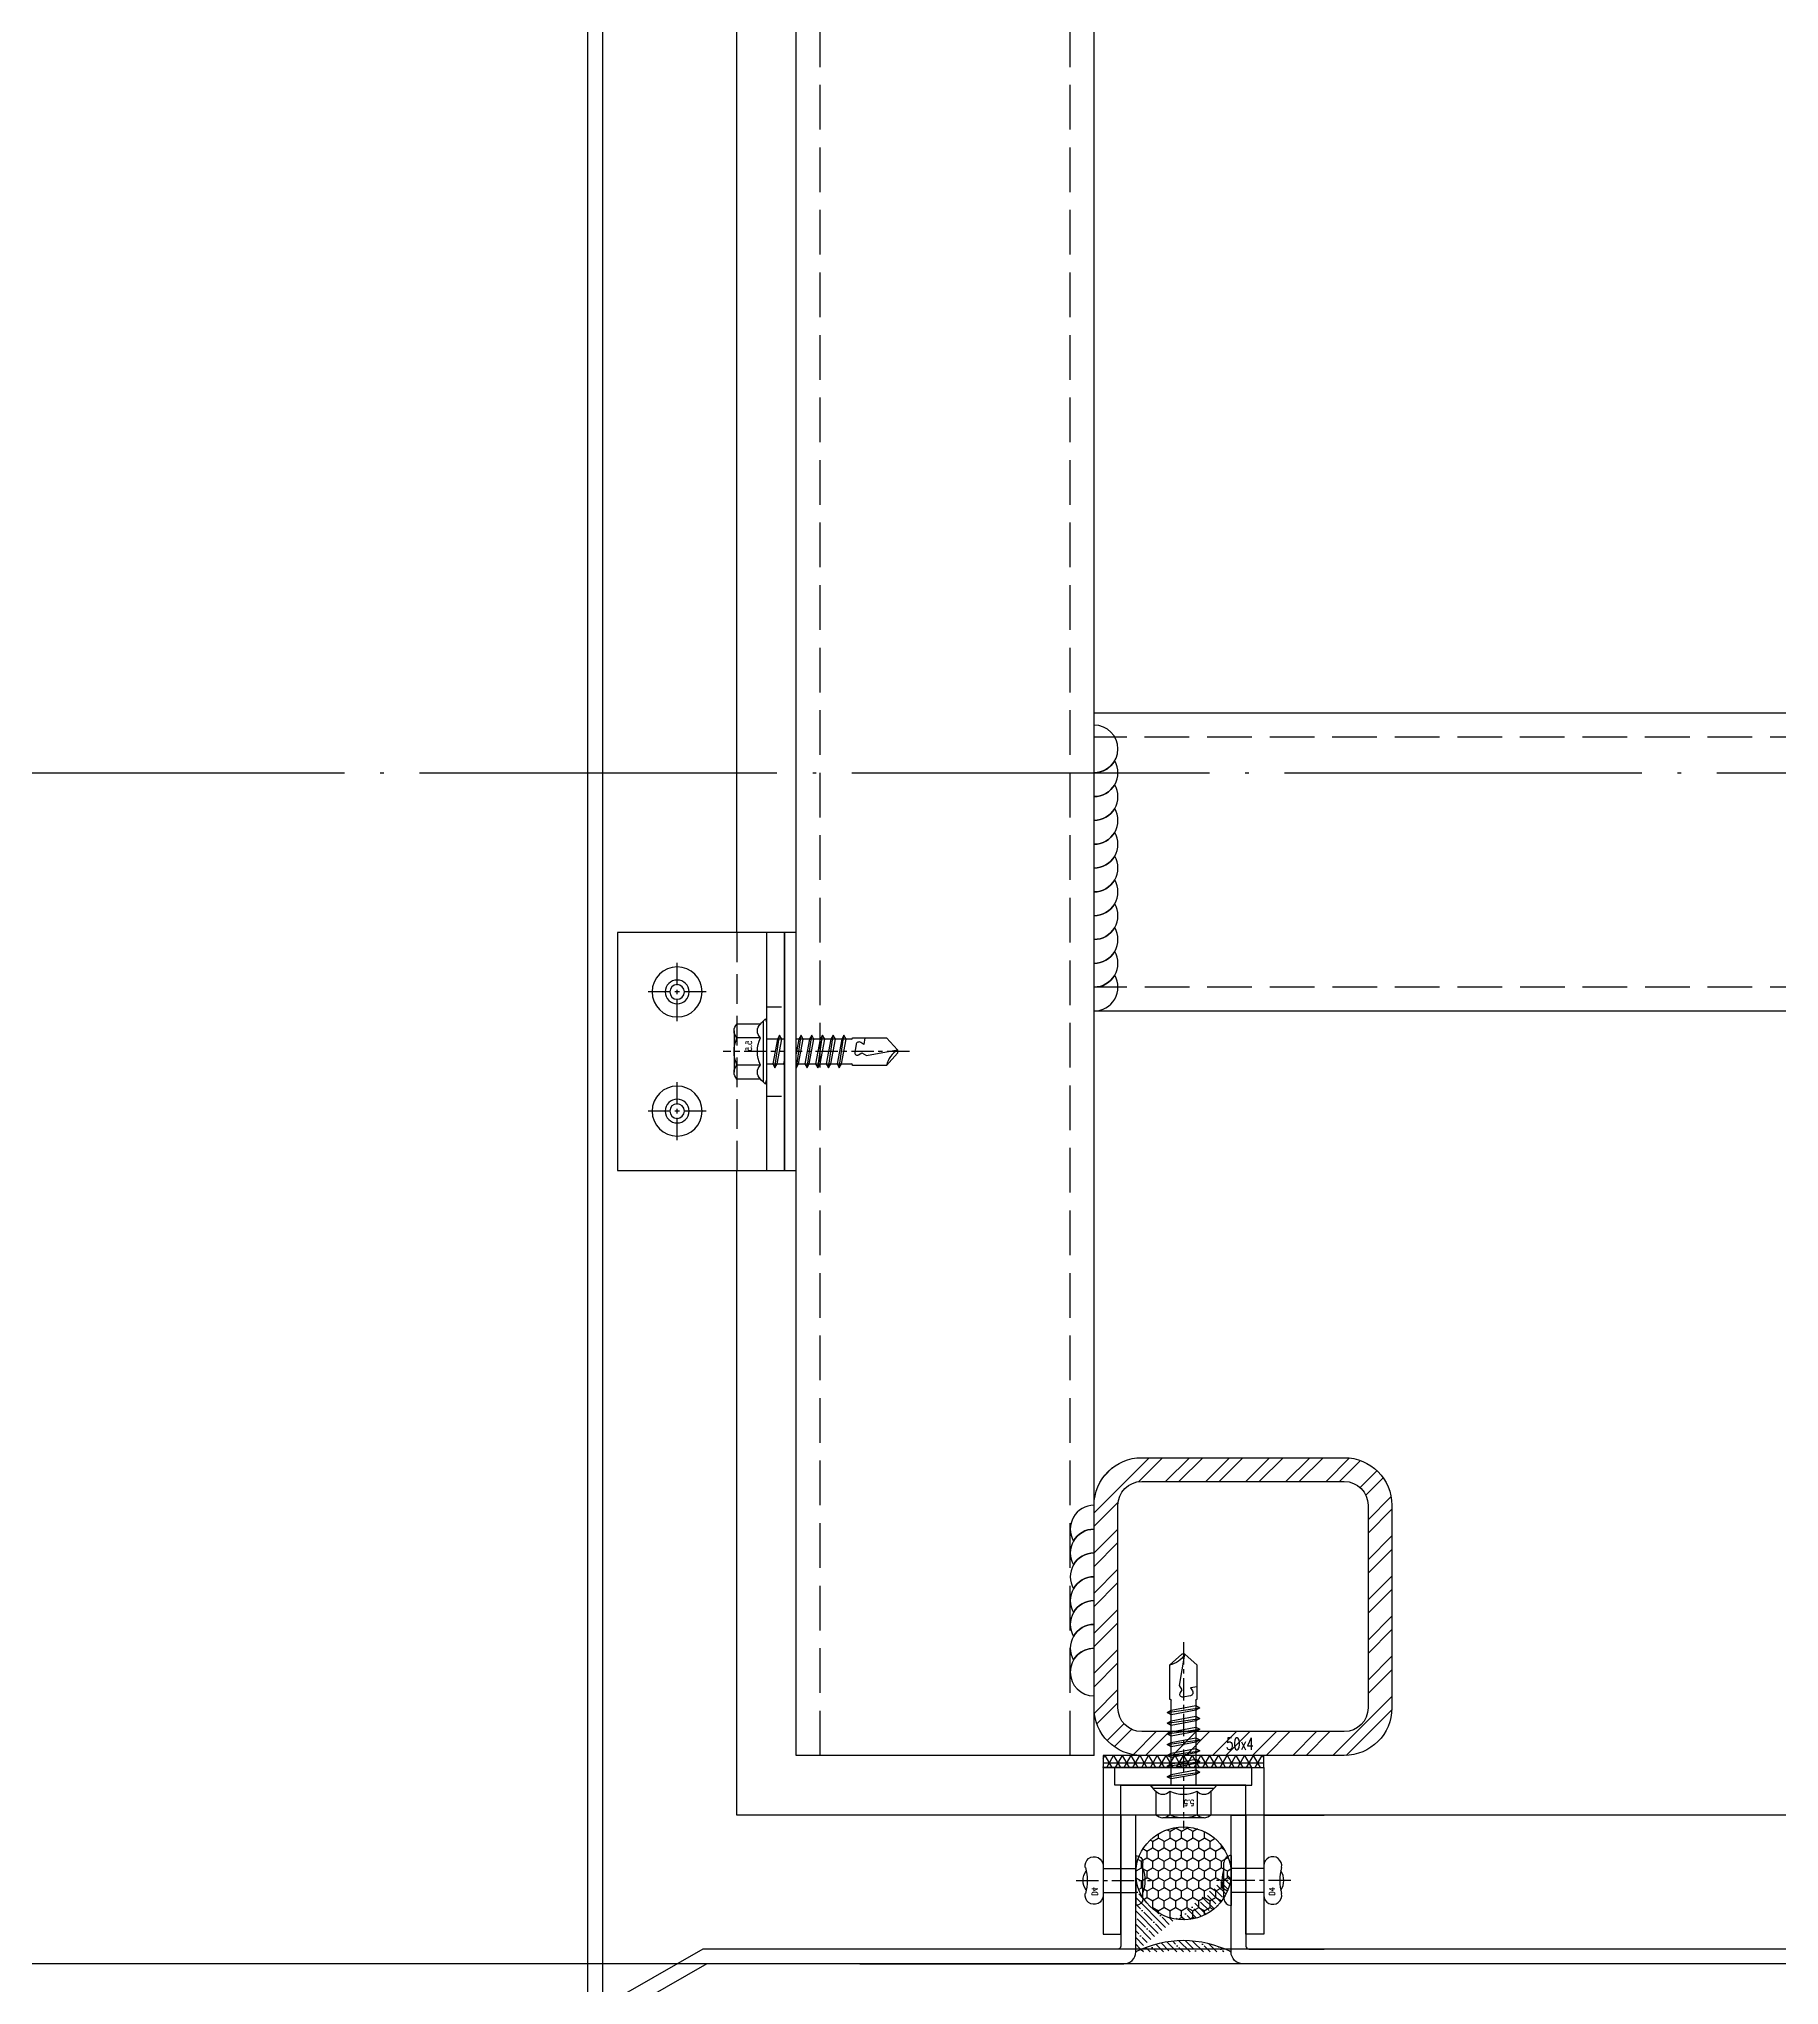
# Model space of a CAD drawing. Extents: x -202236 to 1002404, y -663931 to 1550022.
# Drawn here: x -122831.4 to -122539.2, y -327662.2 to -327335.4 of the extents above; entities that cross this region are included whole.
import ezdxf
from ezdxf.enums import TextEntityAlignment as Align

# ---------------------------------------------------------------- set-up
doc = ezdxf.new("R2010")
doc.units = 0
for name, pattern in [('CENTER', [2, 1.25, -0.25, 0.25, -0.25]), ('DOTE', [2.4200000000000004, 2, -0.2, 0.02, -0.2]), ('ZN-CENTER', [2, 1.25, -0.25, 0.25, -0.25]), ('ZN-DASH', [0.35, 0.25, -0.1])]:
    doc.linetypes.add(name, pattern=pattern)
for name, color, linetype in [('!ZN1-填充-8', 8, 'Continuous'), ('!ZN3-玻璃幕墙-4', 4, 'Continuous'), ('!ZN3-铝板幕墙-3', 3, 'Continuous'), ('!ZN4-辅助材料-1', 1, 'Continuous'), ('!ZN4-配件-11', 11, 'Continuous'), ('!ZN5-钢材投影-40', 40, 'Continuous'), ('!ZN5-钢材断面-2', 2, 'Continuous'), ('!ZN5-铝材投影-112', 112, 'Continuous'), ('!ZN5-铝材断面-6', 6, 'Continuous'), ('!ZN6-虚线-8', 8, 'ZN-DASH'), ('A-AXIS-D', 1, 'Continuous'), ('A-AXIS-DOTE', 14, 'DOTE'), ('DIM', 173, 'Continuous'), ('Fill', 8, 'Continuous'), ('焊缝', 8, 'Continuous')]:
    doc.layers.add(name, color=color, linetype=linetype)
doc.layers.add('@ZN-型材编号（非打印层）', color=8, linetype='Continuous', plot=False)
doc.styles.add('DHTEXT-1', font='ROMANS.shx', dxfattribs={"width": 0.7, "bigfont": 'CHINESE.shx'})
doc.dimstyles.new('ZN80', dxfattribs={"dimscale": 80, "dimtxt": 2.5, "dimasz": 1.5, "dimexe": 1, "dimexo": 2, "dimgap": 0.9, "dimtad": 1, "dimdec": 0, "dimdsep": 46, "dimtxsty": 'DHTEXT-1', "dimblk": 'ARCHTICK', "dimcen": 2.5, "dimclrd": 173, "dimclre": 173, "dimclrt": 7, "dimazin": 2, "dimtfac": 0.4, "dimtdec": 0, "dimtix": 1, "dimtmove": 2, "dimatfit": 3, "dimfxl": 0, "dimtolj": 1, "dimtzin": 0, "dimarcsym": 0})

# ---------------------------------------------------------------- blocks, each defined once
blk = doc.blocks.new('20180416.09092401')
at = {"layer": '!ZN4-辅助材料-1', "color": 145}
for centre, radius, start, end in [((5.127683875180082, -9.527080445579486), 3.929083365218296, 140.0494863723058, 186.0702906916663), ((2.883247738369391, -9.7754918750652), 1.248660854965156, 155.4041278257192, 236.1311261347082), ((2.174841950123664, -7.057933603813581), 0.07999999999999999, 350.8229547068942, 137.7215802089008), ((4.088982268076506, -7.206065146187029), 1.840150474213452, 175.7811619460207, 243.5576802540261), ((2.130087360768812, -9.852415617489896), 1.607830084879627, 309.5964939930162, 21.78905564979884), ((2.880203436347074, -9.552556785318302), 0.7999999999999998, 21.78905564979884, 60.87559656107204), ((2.569301465744502, -9.874517247109907), 1.350386337943727, 182.8888578461486, 295.698693372349), ((8.216526792559307, -15.71586802490492), 4.91135420652287, 140.0494863723058, 186.0702906916663), ((4.525474386231508, -12.62943447269936), 0.09999999999999998, 350.8229547068942, 137.7215802089008), ((6.918149783683475, -12.81459890066617), 2.300188092766815, 175.7811619460207, 243.5576802540261), ((5.018548780761193, -16.15016402681795), 1.687982922429658, 182.8888578461486, 295.698693372349), ((5.410981621535029, -16.02638231176388), 1.560826068706444, 155.4041278257192, 236.1311261347082), ((4.469531149545219, -16.12253698979475), 2.009787606099533, 309.5964939930162, 21.78905564979884), ((5.407176244014408, -15.74771344957844), 0.9999999999999998, 21.78905564979884, 60.87559656107204)]:
    blk.add_arc(centre, radius, start, end, dxfattribs=at)
blk = doc.blocks.new('A$Cf3634199')
at = {"layer": '!ZN3-铝板幕墙-3'}
blk.add_lwpolyline([(0.9768027840764262, -25), (-5, -25), (-22.10557280865032, -34.78885438182624, -0.5575365158990327), (-25, -33), (-25, -33), (-25, 1.114188406361791)], format="xyb", dxfattribs=at)
blk.add_lwpolyline([(0.9768027840764262, -22.5), (-5.664750713571266, -22.5), (-22.5, -32.13415873821214), (-22.5, 1.114188406361791)], dxfattribs=at)
at = {"layer": '!ZN5-铝材断面-6'}
blk.add_point((-25, -25), dxfattribs=at)
at = {"layer": '!ZN3-玻璃幕墙-4', "xscale": -1}
blk.add_blockref('20180416.09092401', (-22, -31.27194597589551), dxfattribs=at)
blk = doc.blocks.new('铝板16mm胶缝')
at = {"layer": '!ZN1-填充-8'}
h = blk.add_hatch(dxfattribs=at)
h.set_pattern_fill('HONEY', color=256, scale=0.7, angle=-270, style=0)
h.set_pattern_definition([(90, (10097.31989989708, 185.0232752102251), (-0.9623705000000002, 1.666875), [1.11125, -2.2225]), (210, (10097.31989989708, 185.0232752102251), (-0.9623708449331864, -1.666874800852732), [1.11125, -2.222499999999999]), (150, (10097.31989989708, 185.0232752102251), (-1.924741344933186, 1.991472677892826e-07), [-2.2225, 1.11125])])
edge = h.paths.add_edge_path()
edge.add_ellipse((-8.500000000207365, 14.57041595620103), major_axis=(-7.997393453053519, 3.358849100355043e-11), ratio=0.9747925043838522, start_angle=0, end_angle=360)
h = blk.add_hatch(dxfattribs=at)
h.set_pattern_fill('ANSI35', color=256, scale=0.5, angle=-270, style=0)
h.set_pattern_definition([(135, (0, 0), (-1.122532015133644, -1.122532015133644), []), (135, (0, 1.122532500000005), (-1.122532015133644, -1.122532015133644), [1.984375, -0.396875, 0, -0.396875])])
edge = h.paths.add_edge_path()
edge.add_line((-0.5052130940530333, 1.366215148264018), (-0.5026065471538459, 14.57041595616465))
edge.add_line((-16.50000000016007, 1.366215148336778), (-16.49739345326088, 14.57041595623741))
edge.add_ellipse((-8.500000000207365, 14.57041595620103), major_axis=(-7.997393453053519, 3.358849100355043e-11), ratio=0.9747925043838522, start_angle=0, end_angle=180)
edge.add_arc((-8.499999999414285, -14.44754302653018), 17.72215979008053, 63.16567149166988, 116.8343285139232)
at = {"layer": '!ZN4-辅助材料-1', "ltscale": 0.5}
blk.add_arc((-8.499999999414285, -14.44754302653018), 17.72215979008053, 63.16567149164778, 116.8343285139584, dxfattribs=at)
blk.add_ellipse((-8.500000000207365, 14.57041595620103), major_axis=(-7.997393453053519, 3.358849100355043e-11), ratio=0.9747925043838522, dxfattribs=at)
at = {"layer": 'Defpoints', "ltscale": 0.5}
for p in [(-16.50000000018917, -0.6337848516632221), (-8.500000000280124, -0.6337848516632221), (-0.4999999986393959, -0.6337848516632221)]:
    blk.add_point(p, dxfattribs=at)
blk = doc.blocks.new('*U253')
at = {"ltscale": 10}
for p, q in [((-5.449999999999818, -3.464101413275086), (-5.449999999999818, 3.464101817001181)), ((-1.015572715537019, 4.618802355381165), (-4.949999999997999, 4.618802355381165)), ((-0.5504878062047283, -5.115541284646254), (-0.5504878062065472, 5.115530008962667)), ((-0.1698801084603474, 5.480866579516958), (1.167940990853822e-05, 4.83959058622783)), ((0, -4.839613541317005), (0, 4.8396139450431)), ((-1.015583010001137, 2.309401278621424), (-4.949999999997999, 2.309401278624835)), ((0, 2.084999581674395), (14.28830168384373, 2.085001969002848)), ((1.419619596213958, 2.729999885991237), (2.200602679755074, -2.730000114008757)), ((3.219619596213958, 2.729999881768008), (4.000602679755074, -2.730000118231986)), ((5.019619596213958, 2.729999877544779), (5.800602679755074, -2.730000122455214)), ((6.819619596213958, 2.729999873321551), (7.600602679755074, -2.730000126678443)), ((8.619619596213958, 2.729999869098322), (9.400602679755075, -2.730000130901672)), ((10.41961959621396, 2.729999864875094), (11.20060267975507, -2.7300001351249)), ((12.21961959621396, 2.729999860651865), (13.00060267975507, -2.730000139348129)), ((-1.015583010002956, -2.30940087489533), (-4.94999999999618, -2.30940087489874)), ((14.28834179297628, -2.085001744372565), (0, -2.084999717997933)), ((-1.015583010001137, -4.618801951655071), (-4.949999999999818, -4.618801951654161)), ((-0.1698801084603474, -5.480877855198726), (1.167940990853822e-05, -4.839601861909371))]:
    blk.add_line(p, q, dxfattribs=at)
at = {"color": 0, "linetype": 'ZN-CENTER', "ltscale": 3}
blk.add_line((23.99999999999994, 2.188255855140087e-07), (-7.276562432845615, -1.533137051807418e-07), dxfattribs=at)
at = {"ltscale": 10}
for points in [[(1.828211756127738, -2.085000114008789), (1.047228672586622, 2.084999885991241), (1.419619596213901, 2.729999885991095), (1.792010519841123, 2.084999885991241), (2.57299360338241, -2.085000114008761), (2.200602679755074, -2.730000114008771)], [(3.628211756127738, -2.085000118232018), (2.847228672586622, 2.084999881768012), (3.219619596213901, 2.729999881767866), (3.592010519841123, 2.084999881768012), (4.37299360338241, -2.085000118231989), (4.000602679755074, -2.730000118232)], [(5.428211756127738, -2.085000122455247), (4.647228672586622, 2.084999877544783), (5.019619596213901, 2.729999877544637), (5.392010519841123, 2.084999877544783), (6.17299360338241, -2.085000122455218), (5.800602679755074, -2.730000122455229)], [(7.228211756127738, -2.085000126678475), (6.447228672586622, 2.084999873321555), (6.819619596213901, 2.729999873321409), (7.192010519841123, 2.084999873321555), (7.97299360338241, -2.085000126678447), (7.600602679755074, -2.730000126678457)], [(9.028211756127739, -2.085000130901704), (8.247228672586623, 2.084999869098326), (8.619619596213902, 2.72999986909818), (8.992010519841124, 2.084999869098326), (9.77299360338241, -2.085000130901676), (9.400602679755075, -2.730000130901686)], [(10.82821175612774, -2.085000135124933), (10.04722867258662, 2.084999864875098), (10.4196195962139, 2.729999864874951), (10.79201051984112, 2.084999864875098), (11.57299360338241, -2.085000135124904), (11.20060267975507, -2.730000135124914)], [(12.62821175612774, -2.085000139348161), (11.84722867258662, 2.084999860651869), (12.2196195962139, 2.729999860651723), (12.59201051984112, 2.084999860651869), (13.37299360338241, -2.085000139348133), (13.00060267975507, -2.730000139348143)]]:
    blk.add_lwpolyline(points, close=True, dxfattribs=at)
for points in [[(14.28755614132959, -2.084999790480305, -0.414213562373095), (14.44551068678416, -2.242954335934877), (14.44551068678416, -2.321931608662732), (20.17706341883141, -2.321931608662732), (21.99999672497771, -0.2620664843346907), (21.99999672497771, 0.2620669033741529), (20.1770634188305, 2.321932027703048), (14.44551068678416, 2.321932027703616), (14.44551068678416, 2.242954754974284, -0.414213562373095), (14.28755614132959, 2.085000209519654)], [(16.51287844574838, -2.321931608662732), (16.35611659158181, -1.195959136936376), (15.82661205339483, -1.523970797760166, -0.5304615897786895), (15.03442566961419, -1.169417307181045), (14.81075563571315, 0.0990784896746442, -0.6513157956771675), (15.47433833661651, 0.5440859063701903), (16.0012324895205, 0.2109028390927443), (16.76803563861736, 0.6608451827776259), (21.99999672497771, -0.2620664843346907, -0.2012259957209903), (20.1770634188305, 2.321932027703048)]]:
    blk.add_lwpolyline(points, format="xyb", dxfattribs=at)
for centre, radius, start, end in [((-3.866666666665878, 3.464101817001181), 1.583333333333237, 133.1735511071865, 226.8264488928781), ((0.06775032333098352, 3.464101817001181), 1.583333333333237, 133.1735511071865, 226.8264488928781), ((7.477939400387186, -2.867559875829768), 11.3218976996017, 132.4921501626091, 138.6063620026382), ((0.1333333333341216, 2.018612281773358e-07), 5.583333333333248, 155.5673023206315, 204.4326976793683), ((4.067750323330984, 2.018612281773358e-07), 5.583333333333248, 155.5673023206315, 204.4326976793683), ((-3.866666666665878, -3.464101413275086), 1.583333333333237, 133.1735511071865, 226.8264488927399), ((0.06775032333098352, -3.464101413275086), 1.583333333333237, 133.1735511071865, 226.8264488927399), ((7.477939400387186, 2.867548600148227), 11.3218976996017, 221.3935592101043, 227.5078498373909)]:
    blk.add_arc(centre, radius, start, end, dxfattribs=at)
at = {"layer": 'Defpoints', "color": 0, "ltscale": 10, "style": 'DHTEXT-1', "width": 0.7}
blk.add_text('5.5', height=1, rotation=90, dxfattribs=at).set_placement((-2.461643067588102, -0.9299515093815011), align=Align.CENTER)
blk = doc.blocks.new('铝板连接件1(新规)')
at = {"layer": '!ZN1-填充-8'}
h = blk.add_hatch(dxfattribs=at)
h.set_pattern_fill('NET3', color=256, scale=0.4, angle=180, style=0)
h.set_pattern_definition([(179.9999999999999, (18968.5970618126, 39999.08912065818), (-9.724564495274452e-16, -1.27), []), (239.9999999999999, (18968.5970618126, 39999.08912065818), (1.099852262806237, -0.6350000000000011), []), (299.9999999999999, (18968.5970618126, 39999.08912065818), (1.099852262806238, 0.6349999999999989), [])])
h.paths.add_polyline_path([(-13.49999960709829, 1.999950581193843), (-13.49999960709829, -4.941880615660921e-05), (13.50000039290171, -4.941880615660921e-05), (13.50000039290171, 1.999950581193843)])
at = {"layer": '!ZN4-辅助材料-1', "ltscale": 5}
blk.add_lwpolyline([(-13.49999960709829, 1.999950581193843), (-13.49999960709829, -4.941880615660921e-05), (13.50000039290171, -4.941880615660921e-05), (13.50000039290171, 1.999950581193843)], close=True, dxfattribs=at)
at = {"layer": '!ZN5-铝材投影-112'}
for points in [[(11.50000039217412, 1.999950581193843), (-13.49999960709829, 1.999950581193843), (-13.49999960709829, 29.99995058118657), (-10.49999960709829, 29.99995058118657), (-10.4999996056431, 4.999950581193843), (11.50000039362931, 4.999950581193843)], [(-11.49999960343848, 1.999950581193843), (13.50000039583392, 1.999950581193843), (13.50000039583392, 29.99995058118657), (10.50000039583392, 29.99995058118657), (10.50000039437873, 4.999950581193843), (-11.49999960489367, 4.999950581193843)]]:
    blk.add_lwpolyline(points, close=True, dxfattribs=at)
at = {"layer": '!ZN4-配件-11', "color": 1, "rotation": 270}
blk.add_blockref('*U253', (-5.816109478473663e-06, 4.999950581179291), dxfattribs=at)
blk = doc.blocks.new('*U196')
at = {"linetype": 'ByBlock', "lineweight": -2, "ltscale": 10}
for p, q in [((0, 4.200000000000099), (0, -4.199999999999992)), ((-1.19999999999709, -2.999999999995627), (-1.19999999999709, 2.999999999995733)), ((5.50000000054162, 2.000000000000053), (0, 2.000000000000053)), ((5.50000000054162, 2.500000000000053), (5.50000000054162, -2.499999999999947)), ((5.50000000054162, -1.999999999999947), (0, -1.999999999999947))]:
    blk.add_line(p, q, dxfattribs=at)
at = {"color": 0, "linetype": 'CENTER', "ltscale": 3}
blk.add_line((10.0124521631674, 5.329070518200751e-14), (-2.451370260241674, 5.329070518200751e-14), dxfattribs=at)
at = {"linetype": 'ByBlock', "lineweight": -2, "ltscale": 10}
for centre, radius, start, end in [((0, 2.999999999995733), 1.2, 90, 180), ((7.00000000054162, 2.500000000000053), 1.5, 348.4480414647314, 180), ((4.415117063422031, -3.584688101909705e-12), 5.96066603962293, 160.3950489643864, 199.6049510356135), ((16.16515139045397, 5.329070518200751e-14), 8, 164.3308475018224, 195.6691524981776), ((6.186535024229231, -0.0009536892320660684), 2.672094166157843, 323.2266208412516, 36.78433105121244), ((0, -2.999999999995627), 1.2, 180, 270), ((7.00000000054162, -2.499999999999947), 1.5, 180, 11.5519585352685)]:
    blk.add_arc(centre, radius, start, end, dxfattribs=at)
at = {"layer": 'Defpoints', "color": 0, "ltscale": 10, "style": 'DHTEXT-1', "width": 0.7}
blk.add_text('D4', height=1, rotation=90, dxfattribs=at).set_placement((7.370543652128534, -1.846676056511448), align=Align.CENTER)
blk = doc.blocks.new('*U363')
at = {"layer": '!ZN3-铝板幕墙-3'}
for p, q in [((-13.5, -5.000049419315474), (-54.34016677399023, -5.000049419315474)), ((13.5, -5.000049419315474), (23.64613651806468, -5.000049419329262))]:
    blk.add_line(p, q, dxfattribs=at)
for points in [[(-54.34016677399023, -30.0000494193082), (-9.999999998515705, -30.00004941932275, 0.4142135623731721), (-7.999999998515705, -28.00004941932275), (-7.999999998515705, -5.000049419315474), (-10.4999999985157, -5.000049419315474), (-10.4999999985157, -27.00004941920633, -0.4142135623730951), (-10.9999999985157, -27.50004941920633), (-54.34016677399023, -27.50004941920633)], [(23.64613651806468, -30.00004941932199), (9.999999998515705, -30.00004941932275, -0.4142135623731721), (7.999999998515705, -28.00004941932275), (7.999999998515705, -5.000049419315474), (10.4999999985157, -5.000049419315474), (10.4999999985157, -27.00004941920633, 0.4142135623730951), (10.9999999985157, -27.50004941920633), (23.64613651806468, -27.50004941922012)]]:
    blk.add_lwpolyline(points, format="xyb", dxfattribs=at)
at = {"layer": '!ZN4-辅助材料-1'}
blk.add_blockref('铝板16mm胶缝', (8.499999998748535, -29.36626456765953), dxfattribs=at)
at = {"layer": '!ZN4-配件-11', "rotation": 180}
blk.add_blockref('铝板连接件1(新规)', (3.929089871235192e-07, 4.999950581193843), dxfattribs=at)
at = {"layer": '!ZN4-配件-11', "color": 1, "xscale": -1}
blk.add_blockref('*U196', (-8.000000001935405, -16.00004941931553), dxfattribs=at)
at = {"layer": '!ZN4-配件-11', "color": 1}
blk.add_blockref('*U196', (7.999999998952262, -16.00004941931553), dxfattribs=at)
blk = doc.blocks.new('方管钢50x4')
at = {"layer": 'Fill'}
h = blk.add_hatch(dxfattribs=at)
h.set_pattern_fill('ANSI32', color=8, scale=0.5, style=0)
h.set_pattern_definition([(45, (-2819.744272670329, -883.7318041504182), (-3.367596045400933, 3.367596045400933), []), (45, (-2817.499207670329, -883.7318041504182), (-3.367596045400933, 3.367596045400933), [])])
edge = h.paths.add_edge_path(flags=16)
edge.add_line((-17, 21.00000000000011), (17, 21))
edge.add_arc((17, 17), 4, 0, 90, ccw=False)
edge.add_line((21, 17), (21, -16.99999999999977))
edge.add_arc((17, -16.99999999999977), 4, 270, 360, ccw=False)
edge.add_line((17, -20.99999999999977), (-17, -20.99999999999989))
edge.add_arc((-17, -16.99999999999989), 4, 180, 270, ccw=False)
edge.add_line((-21, -16.99999999999989), (-21, 17.00000000000011))
edge.add_arc((-17, 17.00000000000011), 4, 90, 180, ccw=False)
edge = h.paths.add_edge_path()
edge.add_line((-17, 25.00000000000011), (17, 25))
edge.add_arc((17, 17), 8, 0, 90, ccw=False)
edge.add_line((25, 17), (25, -16.99999999999977))
edge.add_arc((17, -16.99999999999977), 8, 270, 360, ccw=False)
edge.add_line((17, -24.99999999999977), (-17, -24.99999999999989))
edge.add_arc((-17, -16.99999999999989), 8, 180, 270, ccw=False)
edge.add_line((-25, -16.99999999999989), (-25, 17.00000000000011))
edge.add_arc((-17, 17.00000000000011), 8, 90, 180, ccw=False)
for points in [[(-17, 25.00000000000011), (17, 25, -0.4142135623730951), (25, 17), (25, -16.99999999999977, -0.4142135623730951), (17, -24.99999999999977), (-17, -24.99999999999989, -0.4142135623730951), (-25, -16.99999999999989), (-25, 17.00000000000011, -0.4142135623730951)], [(-17, 21.00000000000011), (17, 21, -0.414213562373095), (21, 17), (21, -16.99999999999977, -0.414213562373095), (17, -20.99999999999977), (-17, -20.99999999999989, -0.4142135623730961), (-21, -16.99999999999989), (-21, 17.00000000000011, -0.414213562373095)]]:
    blk.add_lwpolyline(points, format="xyb", close=True)
at = {"layer": '@ZN-型材编号（非打印层）', "style": 'DHTEXT-1', "width": 0.7}
blk.add_text('50x4', height=2, dxfattribs=at).set_placement((-0.5126066602133506, -23.03511422043846), align=Align.MIDDLE_CENTER)
blk = doc.blocks.new('*U199')
at = {"layer": '!ZN5-钢材断面-2'}
blk.add_blockref('方管钢50x4', (-5.684341886080801e-14, -1.70530256582424e-13), dxfattribs=at)
blk = doc.blocks.new('*U188')
at = {"ltscale": 10}
for p, q in [((-5.449999999999818, -3.464101413275086), (-5.449999999999818, 3.464101817001181)), ((-1.015572715537019, 4.618802355381165), (-4.949999999997999, 4.618802355381165)), ((-0.5504878062047283, -5.115541284646254), (-0.5504878062065472, 5.115530008962667)), ((-0.1698801084603474, 5.480866579516958), (1.167940990853822e-05, 4.83959058622783)), ((0, -4.839613541317005), (0, 4.8396139450431)), ((-1.015583010001137, 2.309401278621424), (-4.949999999997999, 2.309401278624835)), ((0, 2.084999581674395), (14.28830168384373, 2.085001969002848)), ((1.419619596213958, 2.729999885991237), (2.200602679755074, -2.730000114008757)), ((3.219619596213958, 2.729999881768008), (4.000602679755074, -2.730000118231986)), ((5.019619596213958, 2.729999877544779), (5.800602679755074, -2.730000122455214)), ((6.819619596213958, 2.729999873321551), (7.600602679755074, -2.730000126678443)), ((8.619619596213958, 2.729999869098322), (9.400602679755075, -2.730000130901672)), ((10.41961959621396, 2.729999864875094), (11.20060267975507, -2.7300001351249)), ((12.21961959621396, 2.729999860651865), (13.00060267975507, -2.730000139348129)), ((-1.015583010002956, -2.30940087489533), (-4.94999999999618, -2.30940087489874)), ((14.28834179297628, -2.085001744372565), (0, -2.084999717997933)), ((-1.015583010001137, -4.618801951655071), (-4.949999999999818, -4.618801951654161)), ((-0.1698801084603474, -5.480877855198726), (1.167940990853822e-05, -4.839601861909371))]:
    blk.add_line(p, q, dxfattribs=at)
at = {"color": 0, "linetype": 'ZN-CENTER', "ltscale": 3}
blk.add_line((23.99999999999994, 2.188255855140087e-07), (-7.276562432845615, -1.533137051807418e-07), dxfattribs=at)
at = {"ltscale": 10}
for points in [[(1.828211756127738, -2.085000114008789), (1.047228672586622, 2.084999885991241), (1.419619596213901, 2.729999885991095), (1.792010519841123, 2.084999885991241), (2.57299360338241, -2.085000114008761), (2.200602679755074, -2.730000114008771)], [(3.628211756127738, -2.085000118232018), (2.847228672586622, 2.084999881768012), (3.219619596213901, 2.729999881767866), (3.592010519841123, 2.084999881768012), (4.37299360338241, -2.085000118231989), (4.000602679755074, -2.730000118232)], [(5.428211756127738, -2.085000122455247), (4.647228672586622, 2.084999877544783), (5.019619596213901, 2.729999877544637), (5.392010519841123, 2.084999877544783), (6.17299360338241, -2.085000122455218), (5.800602679755074, -2.730000122455229)], [(7.228211756127738, -2.085000126678475), (6.447228672586622, 2.084999873321555), (6.819619596213901, 2.729999873321409), (7.192010519841123, 2.084999873321555), (7.97299360338241, -2.085000126678447), (7.600602679755074, -2.730000126678457)], [(9.028211756127739, -2.085000130901704), (8.247228672586623, 2.084999869098326), (8.619619596213902, 2.72999986909818), (8.992010519841124, 2.084999869098326), (9.77299360338241, -2.085000130901676), (9.400602679755075, -2.730000130901686)], [(10.82821175612774, -2.085000135124933), (10.04722867258662, 2.084999864875098), (10.4196195962139, 2.729999864874951), (10.79201051984112, 2.084999864875098), (11.57299360338241, -2.085000135124904), (11.20060267975507, -2.730000135124914)], [(12.62821175612774, -2.085000139348161), (11.84722867258662, 2.084999860651869), (12.2196195962139, 2.729999860651723), (12.59201051984112, 2.084999860651869), (13.37299360338241, -2.085000139348133), (13.00060267975507, -2.730000139348143)]]:
    blk.add_lwpolyline(points, close=True, dxfattribs=at)
for points in [[(14.28755614132959, -2.084999790480305, -0.414213562373095), (14.44551068678416, -2.242954335934877), (14.44551068678416, -2.321931608662732), (20.17706341883141, -2.321931608662732), (21.99999672497771, -0.2620664843346907), (21.99999672497771, 0.2620669033741529), (20.1770634188305, 2.321932027703048), (14.44551068678416, 2.321932027703616), (14.44551068678416, 2.242954754974284, -0.414213562373095), (14.28755614132959, 2.085000209519654)], [(16.51287844574838, -2.321931608662732), (16.35611659158181, -1.195959136936376), (15.82661205339483, -1.523970797760166, -0.5304615897786895), (15.03442566961419, -1.169417307181045), (14.81075563571315, 0.0990784896746442, -0.6513157956771675), (15.47433833661651, 0.5440859063701903), (16.0012324895205, 0.2109028390927443), (16.76803563861736, 0.6608451827776259), (21.99999672497771, -0.2620664843346907, -0.2012259957209903), (20.1770634188305, 2.321932027703048)]]:
    blk.add_lwpolyline(points, format="xyb", dxfattribs=at)
for centre, radius, start, end in [((-3.866666666665878, 3.464101817001181), 1.583333333333237, 133.1735511071865, 226.8264488928781), ((0.06775032333098352, 3.464101817001181), 1.583333333333237, 133.1735511071865, 226.8264488928781), ((7.477939400387186, -2.867559875829768), 11.3218976996017, 132.4921501626091, 138.6063620026382), ((0.1333333333341216, 2.018612281773358e-07), 5.583333333333248, 155.5673023206315, 204.4326976793683), ((4.067750323330984, 2.018612281773358e-07), 5.583333333333248, 155.5673023206315, 204.4326976793683), ((-3.866666666665878, -3.464101413275086), 1.583333333333237, 133.1735511071865, 226.8264488927399), ((0.06775032333098352, -3.464101413275086), 1.583333333333237, 133.1735511071865, 226.8264488927399), ((7.477939400387186, 2.867548600148227), 11.3218976996017, 221.3935592101043, 227.5078498373909)]:
    blk.add_arc(centre, radius, start, end, dxfattribs=at)
at = {"layer": 'Defpoints', "color": 0, "ltscale": 10, "style": 'DHTEXT-1', "width": 0.7}
blk.add_text('5.5', height=1, rotation=90, dxfattribs=at).set_placement((-2.461643067588102, -0.9299515093815011), align=Align.CENTER)
blk = doc.blocks.new('*U191')
at = {"color": 0, "linetype": 'CENTER', "ltscale": 3}
for p, q in [((0, 4.884922855083778), (0, -4.884922855083708)), ((4.884922855083761, 5.329070518200751e-14), (-4.884922855083761, 5.329070518200751e-14))]:
    blk.add_line(p, q, dxfattribs=at)
at = {"linetype": 'ByBlock', "ltscale": 10}
for radius in [4.199999809265137, 2, 1.225000023841858]:
    blk.add_circle((0, 5.329070518200751e-14), radius, dxfattribs=at)
blk = doc.blocks.new('*U200')
at = {"layer": '!ZN1-填充-8'}
h = blk.add_hatch(dxfattribs=at)
h.set_pattern_fill('NET3', color=256, scale=0.75, angle=180, style=0)
h.set_pattern_definition([(180, (-1731.7059275028, 294.7401969027198), (-2.916190190469635e-16, -2.38125), []), (240, (-1731.7059275028, 294.7401969027198), (2.062222992761694, -1.190625), []), (299.9999999999999, (-1731.7059275028, 294.7401969027198), (2.062222992761694, 1.190624999999999), [])])
h.paths.add_polyline_path([(20, 0), (-20, 0), (-20, -2), (20, -2)])
at = {"ltscale": 0.125}
blk.add_wipeout([(-20, -30.000000000020236), (20, -30.000000000020236), (19.999999999999996, -5), (-20.000000000000004, -4.999999999971351)], dxfattribs=at).dxf.layer = '!ZN6-虚线-8'
at = {"layer": '!ZN5-铝材投影-112', "ltscale": 0.25}
blk.add_line((-20, -5), (20, -5), dxfattribs=at)
at = {"layer": '!ZN5-铝材投影-112'}
blk.add_lwpolyline([(20, -2), (-20, -2), (-20, -30.00000000002228), (20, -30.00000000002228)], close=True, dxfattribs=at)
at = {"layer": '!ZN6-虚线-8', "linetype": 'ZN-DASH', "ltscale": 10}
for p, q in [((-7.5, -5), (-7.500000000007276, -2.000000000001364)), ((7.5, -5.000000000029274), (7.500000000017053, -2.000000000030639))]:
    blk.add_line(p, q, dxfattribs=at)
at = {"layer": '!ZN6-虚线-8', "color": 8, "linetype": 'ZN-DASH', "ltscale": 20}
blk.add_line((-20, -10.00004941924908), (20, -10.00004941924908), dxfattribs=at)
at = {"layer": '!ZN4-配件-11', "color": 1, "xscale": -1, "rotation": 270}
for name, p in [('*U188', (0, -4.999999999985675)), ('*U191', (-10, -20.00000000002228)), ('*U191', (9.999999999976126, -20.00000000001597))]:
    blk.add_blockref(name, p, dxfattribs=at)
at = {"ltscale": 0.25}
blk.add_wipeout([(20, 7.105427357601002e-15), (20, -2.000000000001357), (-20, -2.000000000001357), (-20, 7.105427357601002e-15)], dxfattribs=at).dxf.layer = '!ZN4-辅助材料-1'
at = {"layer": '!ZN4-辅助材料-1'}
blk.add_lwpolyline([(20, 0), (-20, 0), (-20, -2), (20, -2)], close=True, dxfattribs=at)
blk = doc.blocks.new('20250913154704')
at = {"layer": '!ZN3-铝板幕墙-3'}
blk.add_line((300.0000001545995, -649.9999980528373), (300.000000154585, 200.000001943903), dxfattribs=at)
for points in [[(297.5000001545995, -647.4999980528373), (297.500000154585, 196.8896501749405), (-297.5000075320859, 65.8786512251827)], [(15.99999999994179, -624.9999980534776), (275.0000001545995, -624.9999980528955), (275.000000154585, 168.8964842543355), (-275.0000075320859, 47.79388005513465)], [(17.99977330547699, -649.9999980534776), (280.0000001546141, -649.9999980528955)], [(20.07548214122653, -647.4999980534776), (280.6647508681344, -647.4999980528955)]]:
    blk.add_lwpolyline(points, dxfattribs=at)
at = {"layer": '!ZN5-钢材投影-40', "ltscale": 800}
for p, q in [((265.0000001545995, -614.9999487988534), (265.0000001545995, 156.4550771784852)), ((215.0000001546141, -614.9999487988534), (215.000000154163, 94.24804179923376)), ((10.01176818722161, -439.9999487988534), (215.0000001545122, -439.9999487986788)), ((9.988232095900457, -489.9999487988534), (215.0000001545122, -489.9999487988534)), ((215.0000001546141, -614.9999487988534), (265.0000001546141, -614.9999487988534))]:
    blk.add_line(p, q, dxfattribs=at)
at = {"layer": '!ZN6-虚线-8', "ltscale": 30}
for p, q in [((261.0000001545995, -614.9999487988534), (261.0000001545995, 104.1564365499071)), ((219.0000001546141, -614.9999487988534), (219.000000154163, 95.34897454932798)), ((10.00941457808949, -443.9999487988534), (215.0000001544977, -443.9999487986788)), ((9.990585705032572, -485.9999487988534), (215.0000001545122, -485.9999487989116))]:
    blk.add_line(p, q, dxfattribs=at)
at = {"layer": '焊缝', "ltscale": 800}
for points in [[(215.0000000129512, -489.9999487988534, -0.5773502691896255), (211.5358983978076, -483.9999487988534, 0.2679491924311229), (215.0000000129512, -485.9999487988534, -0.5773502691896255), (211.5358983978076, -479.9999487988534, 0.2679491924311229), (215.0000000129512, -481.9999487988534, -0.5773502691896255), (211.5358983978076, -475.9999487988534, 0.2679491924311229), (215.0000000129512, -477.9999487988534, -0.5773502691896255), (211.5358983978076, -471.9999487988534, 0.2679491924311229), (215.0000000129512, -473.9999487988534, -0.5773502691896255), (211.5358983978076, -467.9999487988534, 0.2679491924311229), (215.0000000129512, -469.9999487988534, -0.5773502691896255), (211.5358983978076, -463.9999487988534, 0.2679491924311229), (215.0000000129512, -465.9999487988534, -0.5773502691896255), (211.5358983978076, -459.9999487988534, 0.2679491924311229), (215.0000000129512, -461.9999487988534, -0.5773502691896255), (211.5358983978076, -455.9999487988534, 0.2679491924311229), (215.0000000129512, -457.9999487988534, -0.5773502691896255), (211.5358983978076, -451.9999487988534, 0.2679491924311229), (215.0000000129512, -453.9999487988534, -0.5773502691896255), (211.5358983978076, -447.9999487988534, 0.2679491924311229), (215.0000000129512, -449.9999487988534, -0.9999999999999999), (215.0000000129512, -441.9999487988534, -0.9999999999999999)], [(215.000000154585, -572.9999487989116, -0.5773502691896255), (218.4641017697286, -578.9999487989116, 0.2679491924311229), (215.000000154585, -576.9999487989116, -0.5773502691896255), (218.4641017697286, -582.9999487989116, 0.2679491924311229), (215.000000154585, -580.9999487989116, -0.5773502691896255), (218.4641017697286, -586.9999487989116, 0.2679491924311229), (215.000000154585, -584.9999487989116, -0.5773502691896255), (218.4641017697286, -590.9999487989116, 0.2679491924311229), (215.000000154585, -588.9999487989116, -0.5773502691896255), (218.4641017697286, -594.9999487989116, 0.2679491924311229), (215.000000154585, -592.9999487989116, -0.5773502691896255), (218.4641017697286, -598.9999487989116, 0.2679491924311229), (215.000000154585, -596.9999487989116, -0.9999999999999999), (215.000000154585, -604.9999487989116, -0.9999999999999999)]]:
    blk.add_lwpolyline(points, format="xyb", dxfattribs=at)
at = {"layer": '!ZN3-铝板幕墙-3', "ltscale": 1000, "xscale": -1}
blk.add_blockref('A$Cf3634199', (275.0000001545995, -624.9999980528955), dxfattribs=at)
at = {"layer": '!ZN4-配件-11', "xscale": -1}
blk.add_blockref('*U199', (190.000000154585, -589.9999487989116), dxfattribs=at)
at = {"xscale": -1}
blk.add_blockref('*U363', (200.0000001530861, -619.9999486366869), dxfattribs=at)
at = {"xscale": -1.000000000000001, "rotation": 90}
blk.add_blockref('*U200', (265.0000001545995, -496.8008199289907), dxfattribs=at)
blk = doc.blocks.new('20250913160636')
at = {"layer": '!ZN6-虚线-8', "ltscale": 800, "xscale": -1}
blk.add_blockref('20250913154704', (-99.99999985938484, -620.0000016603153), dxfattribs=at)
blk = doc.blocks.new('_ArchTick')
at = {"color": 0, "linetype": 'ByBlock', "const_width": 0.4}
blk.add_lwpolyline([(-0.5, -0.5), (0.5, 0.5)], dxfattribs=at)
blk = doc.blocks.new('*D451')
at = {"layer": 'Defpoints', "color": 0, "ltscale": 800, "transparency": 16777216}
for p in [(-122539.234791357, -326808.6451194204), (-123239.7208038033, -327658.6451189435), (-122539.234791357, -327658.6451189435)]:
    blk.add_point(p, dxfattribs=at)
at = {"layer": 'DIM', "color": 173, "linetype": 'ByBlock', "lineweight": -2, "ltscale": 800, "transparency": 16777216}
for p, q in [((-122699.234791357, -326808.6451194204), (-123319.7208038033, -326808.6451194204)), ((-123239.7208038033, -326808.6451194204), (-123239.7208038033, -327658.6451189435)), ((-122699.234791357, -327658.6451189435), (-123319.7208038033, -327658.6451189435))]:
    blk.add_line(p, q, dxfattribs=at)
at = {"layer": 'DIM', "color": 173, "lineweight": -2, "ltscale": 800, "transparency": 16777216, "xscale": 120, "yscale": 120, "zscale": 120}
for p, rotation in [((-123239.7208038033, -326808.6451194204), 90), ((-123239.7208038033, -327658.6451189435), 270)]:
    blk.add_blockref('_ArchTick', p, dxfattribs=dict(at, rotation=rotation))
at = {"layer": 'DIM', "color": 7, "ltscale": 800, "transparency": 16777216, "insert": (-123411.7208038034, -327233.6451191819), "char_height": 200, "attachment_point": 5, "rotation": 90, "style": 'DHTEXT-1'}
blk.add_mtext('\\A1;850', dxfattribs=at)
blk = doc.blocks.new('*D454')
at = {"layer": 'Defpoints', "color": 0, "ltscale": 800, "transparency": 16777216}
for p in [(-123239.7208038033, -327658.6451189435), (-122539.234791357, -327658.6451189435), (-122539.234791357, -328208.6451192743)]:
    blk.add_point(p, dxfattribs=at)
at = {"layer": 'DIM', "color": 173, "linetype": 'ByBlock', "lineweight": -2, "ltscale": 800, "transparency": 16777216}
for p, q in [((-122699.234791357, -327658.6451189435), (-123319.7208038033, -327658.6451189435)), ((-123239.7208038033, -328208.6451192743), (-123239.7208038033, -327658.6451189435)), ((-122699.234791357, -328208.6451192743), (-123319.7208038033, -328208.6451192743))]:
    blk.add_line(p, q, dxfattribs=at)
at = {"layer": 'DIM', "color": 173, "lineweight": -2, "ltscale": 800, "transparency": 16777216, "xscale": 120, "yscale": 120, "zscale": 120}
for p, rotation in [((-123239.7208038033, -327658.6451189435), 90), ((-123239.7208038033, -328208.6451192743), 270)]:
    blk.add_blockref('_ArchTick', p, dxfattribs=dict(at, rotation=rotation))
at = {"layer": 'DIM', "color": 7, "ltscale": 800, "transparency": 16777216, "insert": (-123411.7208038034, -327933.6451191088), "char_height": 200, "attachment_point": 5, "rotation": 90, "style": 'DHTEXT-1'}
blk.add_mtext('\\A1;550', dxfattribs=at)

msp = doc.modelspace()

# ---------------------------------------------------------------- linework, layer by layer
at = {"layer": 'A-AXIS-DOTE', "ltscale": 30}
msp.add_line((-124582.4784376825, -327458.6451191036), (-114235.7542326654, -327458.6451191036), dxfattribs=at)

# ---------------------------------------------------------------- next in the draw order: block references
at = {"layer": 'A-AXIS-D', "ltscale": 800}
msp.add_blockref('20250913160636', (-122339.2347881653, -326388.6451191031), dxfattribs=at)

# ---------------------------------------------------------------- next in the draw order: dimensions: what is measured, and where the dimension line sits
at = {"layer": 'DIM', "ltscale": 800}
for p1, picture, middle in [((-122539.2347913569, -326808.6451194203), '*D451', (-123411.7208038034, -327233.6451191819)), ((-122539.2347913569, -328208.6451192742), '*D454', (-123411.7208038034, -327933.6451191088))]:
    dim = msp.add_linear_dim(base=(-123239.7208038033, -327658.6451189435), p1=p1, p2=(-122539.2347913569, -327658.6451189434), angle=90, dimstyle='ZN80', dxfattribs=at)
    dim.commit()
    dim.dimension.update_dxf_attribs({"geometry": picture, "text_midpoint": middle})

doc.saveas('drawing.dxf')
